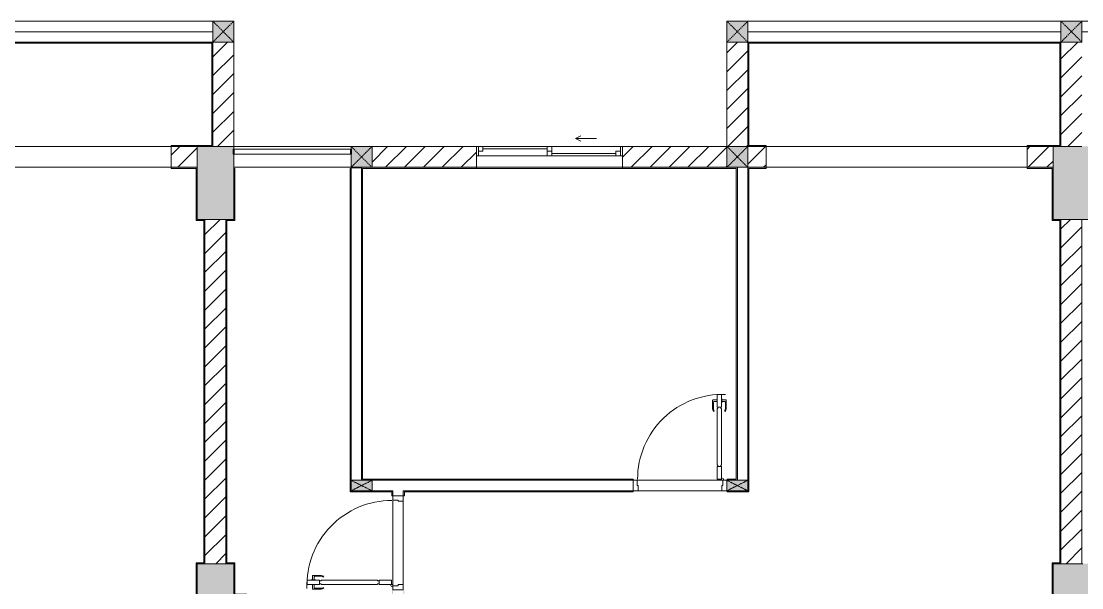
# Model space of a CAD drawing. Header units: millimetres. Extents: x 32270 to 221883, y 3811 to 78637.
# Drawn here: x 153621 to 163781, y 40307 to 45737 of the extents above; entities that cross this region are included whole.
import ezdxf

# ---------------------------------------------------------------- set-up
doc = ezdxf.new("R2010")
doc.units = ezdxf.units.MM
doc.linetypes.add('IMPORT-Dash _2_', pattern=[6, 3, -3])
for name, color, linetype, lineweight in [('A-DETL-GENF-6', 130, 'Continuous', 9), ('A-DOOR-2', 130, 'Continuous', 9), ('A-FLOR-1', 130, 'Continuous', 9), ('A-FLOR-HRAL-5', 130, 'Continuous', 9), ('A-GLAZ-5', 130, 'Continuous', 9), ('A-WALL-1', 130, 'Continuous', 9), ('A-WALL-PATT-3', 130, 'Continuous', 9), ('A_1404_dwg-1', 130, 'Continuous', 9), ('I-WALL', 130, 'Continuous', 9), ('I-WALL-1', 130, 'Continuous', 9), ('S-COLS-1', 130, 'Continuous', 9), ('S-COLS-10', 130, 'IMPORT-Dash _2_', 9), ('S-COLS-2', 130, 'Continuous', 9), ('S-COLS-4', 130, 'Continuous', 9), ('S-COLS-HDLN-2', 130, 'IMPORT-Dash _2_', 9)]:
    doc.layers.add(name, color=color, linetype=linetype, lineweight=lineweight)
pattern_1 = [(45, (0, 0), (-90.50967, 90.50967), [])]

# ---------------------------------------------------------------- blocks, each defined once
blk = doc.blocks.new('A_1404_dwg_NCV_TKTC_KET CAU_rvt-1-TKTC_MB HOÀN THIỆN SÀN TẦNG 3-4-4819833-KeyPlan-CH3A')
at = {"layer": 'S-COLS-1'}
for points in [[(61128, 43837), (61128, 44537), (60778, 44537), (60778, 43837), (61063, 43837)], [(69328, 43837), (69328, 44537), (68978, 44537), (68978, 43837), (69253, 43837)], [(61128, 39237), (61128, 40137), (61053, 40137), (61053, 40237), (61128, 40237), (61128, 40536), (60778, 40536), (60778, 39237), (61053, 39237)], [(69263, 39237), (69328, 39237), (69328, 40537), (68978, 40537), (68978, 39237), (69253, 39237)]]:
    blk.add_hatch(color=256, dxfattribs=at).paths.add_polyline_path(points)
at = {"layer": 'A-FLOR-1'}
blk.add_line((65853, 44537), (62453, 44537), dxfattribs=at)
at = {"layer": 'S-COLS-2'}
for p, q in [((60778, 44537), (60778, 44337)), ((61128, 44537), (60928, 44537)), ((68978, 44537), (68978, 44337)), ((69253, 44537), (69053, 44537)), ((60853, 43837), (61053, 43837)), ((69053, 43837), (69253, 43837)), ((61053, 40537), (60853, 40537)), ((69253, 40537), (69053, 40537))]:
    blk.add_line(p, q, dxfattribs=at)
blk = doc.blocks.new('A_1404_dwg_DOOR_CW_01 CANH MO-PANEL KINH - DIW_01-900x2200-CỬA GỖ VÂN LAMINATE-V61-TKTC_MB HOÀN THIỆN SÀN TẦNG 3-4-4819852-KeyPlan-CH3A')
at = {"layer": 'A-DETL-GENF-6'}
for p, q in [((103259, 27050), (103259, 26970)), ((103267, 27076), (103274, 27071)), ((103267, 26987), (103267, 27050)), ((103381, 27076), (103374, 27071)), ((103381, 26987), (103381, 27050)), ((103389, 27050), (103389, 26970)), ((103302, 26966), (103263, 26966)), ((103302, 26983), (103271, 26983)), ((103346, 26983), (103377, 26983)), ((103346, 26966), (103385, 26966))]:
    blk.add_line(p, q, dxfattribs=at)
at = {"layer": 'A-DETL-GENF-6', "flags": 128}
for points in [[(103344, 27605), (103304, 27605), (103304, 27725), (103344, 27725)], [(103338, 27591), (103344, 27591), (103344, 27049), (103338, 27049), (103338, 27035), (103310, 27035), (103310, 27049), (103304, 27049), (103304, 27591), (103310, 27591), (103310, 27605), (103338, 27605)], [(103304, 26915), (103344, 26915), (103344, 27035), (103304, 27035)], [(103302, 26995), (103304, 26995), (103304, 26955), (103302, 26955)], [(103346, 26995), (103344, 26995), (103344, 26955), (103346, 26955)]]:
    blk.add_lwpolyline(points, close=True, dxfattribs=at)
at = {"layer": 'A-DETL-GENF-6'}
blk.add_circle((103294, 27727), 10, dxfattribs=at)
for centre, radius, start, end in [((103294, 27727), 814, 268, 0), ((103304, 27050), 45, 145, 180), ((103304, 27050), 37, 145, 180), ((103344, 27050), 37, 0, 35), ((103344, 27050), 45, 0, 35), ((103263, 26970), 4, 180, 270), ((103271, 26987), 4, 180, 270), ((103377, 26987), 4, 270, 0), ((103385, 26970), 4, 270, 0)]:
    blk.add_arc(centre, radius, start, end, dxfattribs=at)
at = {"layer": 'A-DOOR-2'}
blk.add_line((103294, 27737), (103319, 27737), dxfattribs=at)
at = {"layer": 'A-DOOR-2', "flags": 128}
blk.add_lwpolyline([(103253, 27837), (103301, 27837), (103301, 27787), (103291, 27787), (103291, 27737), (103253, 27737)], dxfattribs=at)
blk.add_lwpolyline([(104151, 27837), (104151, 27737), (104111, 27737), (104111, 27787), (104101, 27787), (104101, 27837)], close=True, dxfattribs=at)
blk = doc.blocks.new('A_1404_dwg_Railing - 50 x 10mm-901205-TKTC_MB HOÀN THIỆN SÀN TẦNG 3-4-4819863-KeyPlan-CH3A')
at = {"layer": 'A-FLOR-HRAL-5', "flags": 128}
blk.add_lwpolyline([(107983, 24612), (107983, 24562), (107973, 24562), (107973, 24612)], close=True, dxfattribs=at)
blk = doc.blocks.new('A_1404_dwg_Railing - 50 x 10mm-901205-TKTC_MB HOÀN THIỆN SÀN TẦNG 3-4-V135-KeyPlan-CH3A')
at = {"layer": 'A-FLOR-HRAL-5'}
blk.add_line((54058, 44512), (54058, 44462), dxfattribs=at)
at = {"layer": 'A-FLOR-HRAL-5', "flags": 128}
blk.add_lwpolyline([(54048, 44462), (54048, 44512), (54057, 44512)], dxfattribs=at)
blk = doc.blocks.new('A_1404_dwg_Railing - Railing-998577-TKTC_MB HOÀN THIỆN SÀN TẦNG 3-4-4819928-KeyPlan-CH3A')
at = {"layer": 'A-FLOR-HRAL-5'}
for p, q in [((62248, 44512), (61133, 44512)), ((61133, 44462), (62248, 44462))]:
    blk.add_line(p, q, dxfattribs=at)
at = {"rotation": 180}
blk.add_blockref('A_1404_dwg_Railing - 50 x 10mm-901205-TKTC_MB HOÀN THIỆN SÀN TẦNG 3-4-4819863-KeyPlan-CH3A', (169105, 69074), dxfattribs=at)
blk.add_blockref('A_1404_dwg_Railing - 50 x 10mm-901205-TKTC_MB HOÀN THIỆN SÀN TẦNG 3-4-V135-KeyPlan-CH3A', (8200, 0))
blk = doc.blocks.new('A_1404_dwg_G1_SOF - BO TRU - 100x200-746114-TKTC_MB HOÀN THIỆN SÀN TẦNG 3-4-4819846-KeyPlan-CH3A')
at = {"layer": 'S-COLS-1'}
blk.add_hatch(color=256, dxfattribs=at).paths.add_polyline_path([(49953, 40037), (49953, 40237), (49853, 40237), (49853, 40037)])
at = {"layer": 'S-COLS-1', "flags": 128}
blk.add_lwpolyline([(49853, 40037), (49853, 40237), (49953, 40237), (49953, 40037)], close=True, dxfattribs=at)
at = {"layer": 'S-COLS-HDLN-2'}
for p, q in [((49953, 40037), (49853, 40237)), ((49853, 40037), (49953, 40237))]:
    blk.add_line(p, q, dxfattribs=at)
blk = doc.blocks.new('A_1404_dwg_DOOR_CW_01 CANH MO-PANEL KINH - DIG_01-900x2200-CỬA NHÔM KÍNH-901226-TKTC_MB HOÀN THIỆN SÀN TẦNG 3-4-4819905-KeyPlan-CH3A')
at = {"layer": 'A-DETL-GENF-6'}
for p, q in [((49211, 68924), (49211, 69003)), ((49254, 69007), (49215, 69007)), ((49219, 68986), (49219, 68924)), ((49254, 68990), (49223, 68990)), ((49298, 69007), (49337, 69007)), ((49298, 68990), (49329, 68990)), ((49333, 68986), (49333, 68924)), ((49341, 68924), (49341, 69003)), ((49219, 68898), (49225, 68903)), ((49332, 68898), (49326, 68903))]:
    blk.add_line(p, q, dxfattribs=at)
at = {"layer": 'A-DETL-GENF-6', "flags": 128}
for points in [[(49254, 68979), (49256, 68979), (49256, 69019), (49254, 69019)], [(49256, 69059), (49296, 69059), (49296, 68939), (49256, 68939)], [(49298, 68979), (49296, 68979), (49296, 69019), (49298, 69019)], [(49290, 68383), (49296, 68383), (49296, 68925), (49290, 68925), (49290, 68939), (49262, 68939), (49262, 68925), (49256, 68925), (49256, 68383), (49262, 68383), (49262, 68369), (49290, 68369)], [(49296, 68369), (49256, 68369), (49256, 68249), (49296, 68249)]]:
    blk.add_lwpolyline(points, close=True, dxfattribs=at)
at = {"layer": 'A-DETL-GENF-6'}
blk.add_circle((49246, 68247), 10, dxfattribs=at)
for centre, radius, start, end in [((49215, 69003), 4, 90, 180), ((49246, 68247), 814, 360, 92), ((49223, 68986), 4, 90, 180), ((49329, 68986), 4, 0, 90), ((49337, 69003), 4, 0, 90), ((49256, 68924), 45, 180, 215), ((49256, 68924), 37, 180, 215), ((49296, 68924), 37, 325, 0), ((49296, 68924), 45, 325, 0)]:
    blk.add_arc(centre, radius, start, end, dxfattribs=at)
at = {"layer": 'A-DOOR-2'}
blk.add_line((49246, 68237), (49271, 68237), dxfattribs=at)
at = {"layer": 'A-DOOR-2', "flags": 128}
for points in [[(49203, 68137), (49253, 68137), (49253, 68187), (49243, 68187), (49243, 68237), (49203, 68237)], [(50053, 68137), (50103, 68137), (50103, 68237), (50063, 68237), (50063, 68187), (50053, 68187)]]:
    blk.add_lwpolyline(points, close=True, dxfattribs=at)
blk = doc.blocks.new('A_1404_dwg_NCV_TKTC_TANG 3 - 4_rvt-1-TKTC_MB HOÀN THIỆN SÀN TẦNG 3-4-4819943-KeyPlan-CH3A')
at = {"layer": 'A-WALL-PATT-3'}
for points in [[(60928, 44547), (60928, 45537), (60918, 45537), (60918, 44547)], [(66063, 44537), (66063, 45537), (66053, 45537), (66053, 44537)], [(69053, 44547), (69053, 45537), (69043, 45537), (69043, 44547)], [(60778, 43827), (60778, 44327), (60768, 44327), (60768, 43827)], [(61138, 43827), (61138, 44327), (61128, 44327), (61128, 43827)], [(62243, 41227), (62253, 41227), (62253, 44327), (62243, 44327), (62243, 41237)], [(62353, 41337), (62363, 41337), (62363, 44337), (62353, 44337), (62353, 41347)], [(65943, 41337), (65953, 41337), (65953, 44327), (65943, 44327), (65943, 41347)], [(66063, 41237), (66063, 44337), (66053, 44337), (66053, 41237)], [(68978, 43827), (68978, 44327), (68968, 44327), (68968, 43827)], [(60843, 43827), (60853, 43827), (60853, 43837), (60778, 43837), (60778, 43827)], [(60853, 40537), (60853, 43827), (60843, 43827), (60843, 40537)], [(61053, 40536), (61063, 40536), (61063, 43837), (61053, 43837), (61053, 40546)], [(61128, 43827), (61128, 43837), (61063, 43837), (61063, 43827)], [(69043, 43827), (69053, 43827), (69053, 43837), (68978, 43837), (68978, 43827)], [(69053, 40537), (69053, 43827), (69043, 43827), (69043, 40537)], [(62453, 41227), (62643, 41227), (62643, 41237), (62253, 41237), (62253, 41227)], [(60768, 40537), (60843, 40537), (60843, 40547), (60768, 40547)], [(61128, 40536), (61138, 40536), (61138, 40546), (61063, 40546), (61063, 40536)], [(68968, 40537), (69043, 40537), (69043, 40547), (68968, 40547)], [(60778, 39227), (60778, 40537), (60768, 40537), (60768, 39227)], [(61138, 40247), (61138, 40536), (61128, 40536), (61128, 40247)], [(68978, 39227), (68978, 40537), (68968, 40537), (68968, 39227)]]:
    blk.add_hatch(color=256, dxfattribs=at).paths.add_polyline_path(points)
h = blk.add_hatch(color=256, dxfattribs=at)
h.paths.add_polyline_path([(57863, 44537), (58028, 44537), (58028, 44547), (57863, 44547)])
h.paths.add_polyline_path([(60928, 44537), (60928, 44547), (60528, 44547), (60528, 44537), (60918, 44537)])
h = blk.add_hatch(color=256, dxfattribs=at)
h.paths.add_polyline_path([(66228, 44537), (66228, 44547), (66063, 44547), (66063, 44537)])
h.paths.add_polyline_path([(68728, 44537), (69053, 44537), (69053, 44547), (68728, 44547)])
h = blk.add_hatch(color=256, dxfattribs=at)
h.paths.add_polyline_path([(57863, 44327), (58028, 44327), (58028, 44337), (57863, 44337)])
h.paths.add_polyline_path([(60778, 44327), (60778, 44337), (60528, 44337), (60528, 44327), (60768, 44327)])
h = blk.add_hatch(color=256, dxfattribs=at)
h.paths.add_polyline_path([(62453, 44327), (63453, 44327), (63453, 44337), (62363, 44337), (62363, 44327)])
h.paths.add_polyline_path([(64853, 44327), (65953, 44327), (65953, 44337), (64853, 44337)])
h = blk.add_hatch(color=256, dxfattribs=at)
h.paths.add_polyline_path([(66228, 44327), (66228, 44337), (66063, 44337), (66063, 44327)])
h.paths.add_polyline_path([(68728, 44327), (68978, 44327), (68978, 44337), (68728, 44337)])
h = blk.add_hatch(color=256, dxfattribs=at)
h.paths.add_polyline_path([(62861, 41337), (64954, 41337), (64954, 41347), (62363, 41347), (62363, 41337), (62453, 41337)])
h.paths.add_polyline_path([(65854, 41337), (65943, 41337), (65943, 41347), (65854, 41347)])
h = blk.add_hatch(color=256, dxfattribs=at)
h.paths.add_polyline_path([(62653, 40237), (62653, 40287), (62643, 40287), (62643, 40237)])
h.paths.add_polyline_path([(62653, 41187), (62653, 41237), (62643, 41237), (62643, 41187)])
h = blk.add_hatch(color=256, dxfattribs=at)
h.paths.add_polyline_path([(62861, 41227), (64954, 41227), (64954, 41237), (62753, 41237), (62753, 41227), (62763, 41227)])
h.paths.add_polyline_path([(65854, 41227), (66063, 41227), (66063, 41237), (65854, 41237)])
h = blk.add_hatch(color=256, dxfattribs=at)
h.paths.add_polyline_path([(62763, 40247), (62763, 40287), (62753, 40287), (62753, 40247)])
h.paths.add_polyline_path([(62753, 41187), (62763, 41187), (62763, 41227), (62753, 41227)])
at = {"layer": 'A-FLOR-1'}
for p, q in [((61128, 44337), (61128, 44327)), ((62253, 44332), (62253, 44337)), ((62653, 41147), (62653, 40327))]:
    blk.add_line(p, q, dxfattribs=at)
at = {"layer": 'A-FLOR-1', "flags": 128}
for points in [[(60528, 44337), (60528, 44537), (58028, 44537), (58028, 44337), (60528, 44337), (58028, 44337)], [(68728, 44337), (68728, 44537), (66228, 44537), (66228, 44337), (68728, 44337), (66228, 44337)]]:
    blk.add_lwpolyline(points, dxfattribs=at)
for points in [[(64994, 41337), (65814, 41337)], [(65804, 41237), (65004, 41237)], [(62753, 41137), (62753, 40337)]]:
    blk.add_lwpolyline(points, close=True, dxfattribs=at)
at = {"layer": 'A-WALL-1'}
for p, q in [((66053, 44337), (65953, 44337)), ((65953, 44337), (65953, 41337)), ((66053, 41337), (66053, 44337)), ((64954, 41337), (62453, 41337)), ((64954, 41237), (64954, 41337)), ((64994, 41337), (65814, 41337)), ((62453, 41237), (62653, 41237)), ((62653, 41237), (62653, 41187)), ((62653, 41187), (62753, 41187)), ((62753, 41227), (62753, 41237)), ((62753, 41237), (64954, 41237)), ((62753, 41187), (62753, 41227)), ((65804, 41237), (65004, 41237)), ((62653, 40327), (62653, 41147)), ((62753, 41137), (62753, 40337))]:
    blk.add_line(p, q, dxfattribs=at)
at = {"layer": 'A-WALL-1', "flags": 128}
for points in [[(61128, 44512), (61128, 44537), (62252, 44537), (62252, 44512)], [(62252, 44462), (62252, 44337), (61128, 44337), (61128, 44462)], [(62353, 41337), (62353, 44332), (62253, 44332), (62253, 41337)]]:
    blk.add_lwpolyline(points, dxfattribs=at)
at = {"layer": 'I-WALL'}
for p, q in [((57863, 45537), (60918, 45537)), ((60918, 45527), (57863, 45527)), ((66063, 45537), (69043, 45537)), ((69043, 45527), (66063, 45527)), ((63453, 44337), (64853, 44337)), ((64853, 44327), (63453, 44327)), ((62453, 41337), (64954, 41337)), ((62653, 41187), (62653, 41237)), ((64954, 41237), (62753, 41237)), ((62753, 41227), (62753, 41187))]:
    blk.add_line(p, q, dxfattribs=at)
at = {"layer": 'I-WALL-1'}
for p, q in [((62353, 44337), (62353, 41337)), ((65953, 44337), (65853, 44337)), ((62753, 41237), (62753, 41227))]:
    blk.add_line(p, q, dxfattribs=at)
at = {"layer": 'I-WALL-1', "flags": 128}
for points in [[(60918, 45537), (60918, 44547), (60528, 44547), (60528, 44537), (60928, 44537), (60928, 44547), (60928, 45537)], [(66063, 44547), (66063, 45537), (66053, 45537), (66053, 44537), (66063, 44537), (66228, 44537), (66228, 44547)], [(69043, 45537), (69043, 44547), (68728, 44547), (68728, 44537), (69053, 44537), (69053, 44547), (69053, 45537)]]:
    blk.add_lwpolyline(points, close=True, dxfattribs=at)
for points in [[(60778, 39237), (60778, 40537), (60843, 40537), (60853, 40537), (60853, 43827), (60853, 43837), (60778, 43837), (60778, 44327), (60778, 44337), (60528, 44337), (60528, 44327), (60768, 44327), (60768, 43827), (60778, 43827), (60843, 43827), (60843, 40547), (60768, 40547), (60768, 40537), (60768, 39227)], [(61128, 43827), (61138, 43827), (61138, 44327), (61128, 44327), (61128, 43837), (61063, 43837), (61053, 43837), (61053, 40536), (61063, 40536), (61128, 40536), (61128, 40247), (61128, 40237)], [(62253, 41337), (62253, 44327), (62243, 44327), (62243, 41227), (62253, 41227), (62643, 41227), (62643, 41187), (62653, 41187)], [(62453, 44337), (62363, 44337), (62353, 44337)], [(64954, 41337), (64954, 41347), (62363, 41347), (62363, 44327), (63453, 44327), (63453, 44337), (62453, 44337)], [(65853, 44337), (64853, 44337), (64853, 44327), (65943, 44327), (65943, 41347), (65854, 41347), (65854, 41337)], [(65854, 41237), (65854, 41227), (66063, 41227), (66063, 41237), (66063, 44327), (66228, 44327), (66228, 44337), (66063, 44337), (66053, 44337), (66053, 41337)], [(65953, 41337), (65953, 44327), (65953, 44337)], [(68978, 39237), (68978, 40537), (69043, 40537), (69053, 40537), (69053, 43827), (69053, 43837), (68978, 43837), (68978, 44327), (68978, 44337), (68728, 44337), (68728, 44327), (68968, 44327), (68968, 43827), (68978, 43827), (69043, 43827), (69043, 40547), (68968, 40547), (68968, 40537), (68968, 39227)], [(69328, 43837), (69253, 43837), (69253, 43827), (69253, 40537), (69263, 40537)], [(61255, 40237), (61255, 40247), (61138, 40247), (61138, 40536), (61138, 40546), (61063, 40546), (61063, 43827), (61128, 43827)], [(62653, 41237), (62643, 41237), (62453, 41237)], [(62753, 41187), (62763, 41187), (62763, 41227), (64954, 41227), (64954, 41237)]]:
    blk.add_lwpolyline(points, dxfattribs=at)
blk.add_blockref('A_1404_dwg_Railing - Railing-998577-TKTC_MB HOÀN THIỆN SÀN TẦNG 3-4-4819928-KeyPlan-CH3A', (0, 0))
for name, p, rotation in [('A_1404_dwg_DOOR_CW_01 CANH MO-PANEL KINH - DIW_01-900x2200-CỬA GỖ VÂN LAMINATE-V61-TKTC_MB HOÀN THIỆN SÀN TẦNG 3-4-4819852-KeyPlan-CH3A', (169105, 69074), 180), ('A_1404_dwg_G1_SOF - BO TRU - 100x200-746114-TKTC_MB HOÀN THIỆN SÀN TẦNG 3-4-4819846-KeyPlan-CH3A', (22216, 91190), 270), ('A_1404_dwg_G1_SOF - BO TRU - 100x200-746114-TKTC_MB HOÀN THIỆN SÀN TẦNG 3-4-4819846-KeyPlan-CH3A', (25816, 91190), 270), ('A_1404_dwg_DOOR_CW_01 CANH MO-PANEL KINH - DIG_01-900x2200-CỬA NHÔM KÍNH-901226-TKTC_MB HOÀN THIỆN SÀN TẦNG 3-4-4819905-KeyPlan-CH3A', (130890, -8916), 90)]:
    blk.add_blockref(name, p, dxfattribs=dict(rotation=rotation))
blk = doc.blocks.new('A_1404_dwg_1_FAMILY RVT - W01-WxH 1400x1400xmm-V5-TKTC_MB HOÀN THIỆN SÀN TẦNG 3-4-4819954-KeyPlan-CH3A')
at = {"layer": 'A-GLAZ-5'}
for p, q in [((64401, 44612), (64604, 44612)), ((63453, 44536), (63453, 44337)), ((63472, 44536), (63472, 44447)), ((63516, 44514), (64130, 44514)), ((64130, 44536), (64175, 44536)), ((64834, 44536), (64834, 44447)), ((64175, 44492), (64130, 44492)), ((64175, 44469), (64789, 44469))]:
    blk.add_line(p, q, dxfattribs=at)
at = {"layer": 'A-GLAZ-5', "flags": 128}
for points in [[(64452, 44638), (64401, 44612), (64452, 44587)], [(64853, 44337), (64853, 44536), (63453, 44536), (63516, 44536)], [(64130, 44447), (64130, 44536), (63516, 44536), (63516, 44492), (63472, 44492)], [(64175, 44447), (64175, 44536), (64834, 44536), (64853, 44536)], [(63453, 44447), (63472, 44447), (64130, 44447), (64175, 44447), (64789, 44447), (64853, 44447)], [(64834, 44492), (64789, 44492), (64789, 44447)]]:
    blk.add_lwpolyline(points, dxfattribs=at)
blk = doc.blocks.new('A_1404_dwg_G1_SOF - BO TRU - 200x200-3054293-TKTC_MB HOÀN THIỆN SÀN TẦNG 3-4-4819986-KeyPlan-CH3A')
at = {"layer": 'S-COLS-10'}
blk.add_hatch(color=256, dxfattribs=at).paths.add_polyline_path([(42053, 71512), (42053, 71712), (41853, 71712), (41853, 71512)])
at = {"layer": 'S-COLS-4', "flags": 128}
blk.add_lwpolyline([(42053, 71712), (41853, 71712), (41853, 71512), (42053, 71512)], close=True, dxfattribs=at)
at = {"layer": 'S-COLS-HDLN-2'}
for p, q in [((42053, 71712), (41853, 71512)), ((41853, 71712), (42053, 71512))]:
    blk.add_line(p, q, dxfattribs=at)
blk = doc.blocks.new('A_1404_dwg_G1_SOF - BO TRU - 200x200-V36-TKTC_MB HOÀN THIỆN SÀN TẦNG 3-4-4820015-KeyPlan-CH3A')
at = {"layer": 'S-COLS-10'}
blk.add_hatch(color=256, dxfattribs=at).paths.add_polyline_path([(84853, 44337), (85053, 44337), (85053, 44537), (84853, 44537), (84858, 44512), (84853, 44462)])
at = {"layer": 'S-COLS-4', "flags": 128}
for points in [[(85053, 44337), (85053, 44537), (84853, 44537), (84853, 44512)], [(84853, 44462), (84853, 44337), (84953, 44337)]]:
    blk.add_lwpolyline(points, dxfattribs=at)
at = {"layer": 'S-COLS-HDLN-2'}
for p, q in [((85053, 44537), (84853, 44337)), ((84853, 44537), (85053, 44337))]:
    blk.add_line(p, q, dxfattribs=at)
blk = doc.blocks.new('A_1404_dwg_G1_SOF - BO TRU - 200x200-V12-TKTC_MB HOÀN THIỆN SÀN TẦNG 3-4-4819991-KeyPlan-CH3A')
at = {"layer": 'S-COLS-10'}
blk.add_hatch(color=256, dxfattribs=at).paths.add_polyline_path([(42053, 61637), (42053, 61837), (41853, 61837), (41853, 61637)])
at = {"layer": 'S-COLS-4', "flags": 128}
blk.add_lwpolyline([(42053, 61637), (42053, 61837), (41853, 61837), (41853, 61637)], dxfattribs=at)
at = {"layer": 'S-COLS-HDLN-2'}
for p, q in [((42053, 61837), (41853, 61637)), ((41853, 61837), (42053, 61637))]:
    blk.add_line(p, q, dxfattribs=at)
blk = doc.blocks.new('A_1404_dwg-4819832-KeyPlan-CH3A')
at = {"layer": 'A-WALL-PATT-3'}
h = blk.add_hatch(dxfattribs=at)
h.set_pattern_fill('FP_35', color=256, style=0, pattern_type=2)
h.set_pattern_definition(pattern_1)
h.paths.add_polyline_path([(61128, 44537), (61128, 45537), (60928, 45537), (60928, 44537)])
h = blk.add_hatch(dxfattribs=at)
h.set_pattern_fill('FP_35', color=256, style=0, pattern_type=2)
h.set_pattern_definition(pattern_1)
h.paths.add_polyline_path([(66053, 44537), (66053, 45537), (65853, 45537), (65853, 44537)])
h = blk.add_hatch(dxfattribs=at)
h.set_pattern_fill('FP_35', color=256, style=0, pattern_type=2)
h.set_pattern_definition(pattern_1)
h.paths.add_polyline_path([(69253, 44537), (69253, 45537), (69053, 45537), (69053, 44537)])
h = blk.add_hatch(dxfattribs=at)
h.set_pattern_fill('FP_35', color=256, style=0, pattern_type=2)
h.set_pattern_definition(pattern_1)
h.paths.add_polyline_path([(60528, 44337), (60778, 44337), (60778, 44537), (60528, 44537), (60528, 44462)])
h.paths.add_polyline_path([(57853, 44337), (58028, 44337), (58028, 44537), (57853, 44536)])
h = blk.add_hatch(dxfattribs=at)
h.set_pattern_fill('FP_35', color=256, style=0, pattern_type=2)
h.set_pattern_definition(pattern_1)
h.paths.add_polyline_path([(64853, 44337), (65853, 44337), (65853, 44536), (64853, 44536)])
h.paths.add_polyline_path([(62453, 44337), (63453, 44337), (63453, 44536), (62453, 44536), (62453, 44462)])
h = blk.add_hatch(dxfattribs=at)
h.set_pattern_fill('FP_35', color=256, style=0, pattern_type=2)
h.set_pattern_definition(pattern_1)
h.paths.add_polyline_path([(68978, 44337), (68978, 44536), (68728, 44536), (68728, 44337)])
h.paths.add_polyline_path([(66228, 44337), (66228, 44536), (66053, 44536), (66053, 44337), (66063, 44337)])
h = blk.add_hatch(dxfattribs=at)
h.set_pattern_fill('FP_35', color=256, style=0, pattern_type=2)
h.set_pattern_definition(pattern_1)
h.paths.add_polyline_path([(60853, 40537), (61053, 40537), (61053, 43837), (60853, 43837), (60853, 41376)])
h = blk.add_hatch(dxfattribs=at)
h.set_pattern_fill('FP_35', color=256, style=0, pattern_type=2)
h.set_pattern_definition(pattern_1)
h.paths.add_polyline_path([(69053, 40537), (69253, 40537), (69253, 43837), (69053, 43837), (69053, 41376)])
at = {"layer": 'A-WALL-1'}
for p, q in [((57853, 45737), (60928, 45737)), ((61128, 45737), (60928, 45737)), ((66053, 45737), (65853, 45737)), ((66053, 45737), (69053, 45737)), ((69253, 45737), (69053, 45737)), ((69253, 45737), (72253, 45737)), ((60928, 45637), (57853, 45637)), ((69053, 45637), (66053, 45637)), ((72253, 45637), (69253, 45637)), ((65853, 45537), (65853, 44537)), ((60778, 44337), (60778, 44537)), ((63453, 44536), (62453, 44536)), ((65853, 44536), (64853, 44536)), ((66228, 44536), (66053, 44536)), ((68978, 44536), (68728, 44536)), ((68978, 44337), (68978, 44536)), ((69053, 44537), (69253, 44537)), ((62253, 44336), (62353, 44336)), ((61053, 43837), (60853, 43837)), ((69253, 43837), (69053, 43837)), ((60853, 40537), (61053, 40537)), ((69053, 40537), (69253, 40537))]:
    blk.add_line(p, q, dxfattribs=at)
at = {"layer": 'A-WALL-1', "flags": 128}
blk.add_lwpolyline([(60928, 44537), (61128, 44537), (61128, 45537)], dxfattribs=at)
for name, p in [('A_1404_dwg_NCV_TKTC_KET CAU_rvt-1-TKTC_MB HOÀN THIỆN SÀN TẦNG 3-4-4819833-KeyPlan-CH3A', (0, 0)), ('A_1404_dwg_NCV_TKTC_TANG 3 - 4_rvt-1-TKTC_MB HOÀN THIỆN SÀN TẦNG 3-4-4819943-KeyPlan-CH3A', (0, 0)), ('A_1404_dwg_G1_SOF - BO TRU - 200x200-3054293-TKTC_MB HOÀN THIỆN SÀN TẦNG 3-4-4819986-KeyPlan-CH3A', (19075, -25975)), ('A_1404_dwg_G1_SOF - BO TRU - 200x200-3054293-TKTC_MB HOÀN THIỆN SÀN TẦNG 3-4-4819986-KeyPlan-CH3A', (24000, -25975)), ('A_1404_dwg_G1_SOF - BO TRU - 200x200-3054293-TKTC_MB HOÀN THIỆN SÀN TẦNG 3-4-4819986-KeyPlan-CH3A', (27200, -25975)), ('A_1404_dwg_1_FAMILY RVT - W01-WxH 1400x1400xmm-V5-TKTC_MB HOÀN THIỆN SÀN TẦNG 3-4-4819954-KeyPlan-CH3A', (0, 0)), ('A_1404_dwg_G1_SOF - BO TRU - 200x200-V36-TKTC_MB HOÀN THIỆN SÀN TẦNG 3-4-4820015-KeyPlan-CH3A', (-22600, 0)), ('A_1404_dwg_G1_SOF - BO TRU - 200x200-V12-TKTC_MB HOÀN THIỆN SÀN TẦNG 3-4-4819991-KeyPlan-CH3A', (24000, -17300))]:
    blk.add_blockref(name, p)

msp = doc.modelspace()

# ---------------------------------------------------------------- block references
at = {"layer": 'A_1404_dwg-1'}
msp.add_blockref('A_1404_dwg-4819832-KeyPlan-CH3A', (94528.7, 0), dxfattribs=at)

doc.saveas('drawing.dxf')
